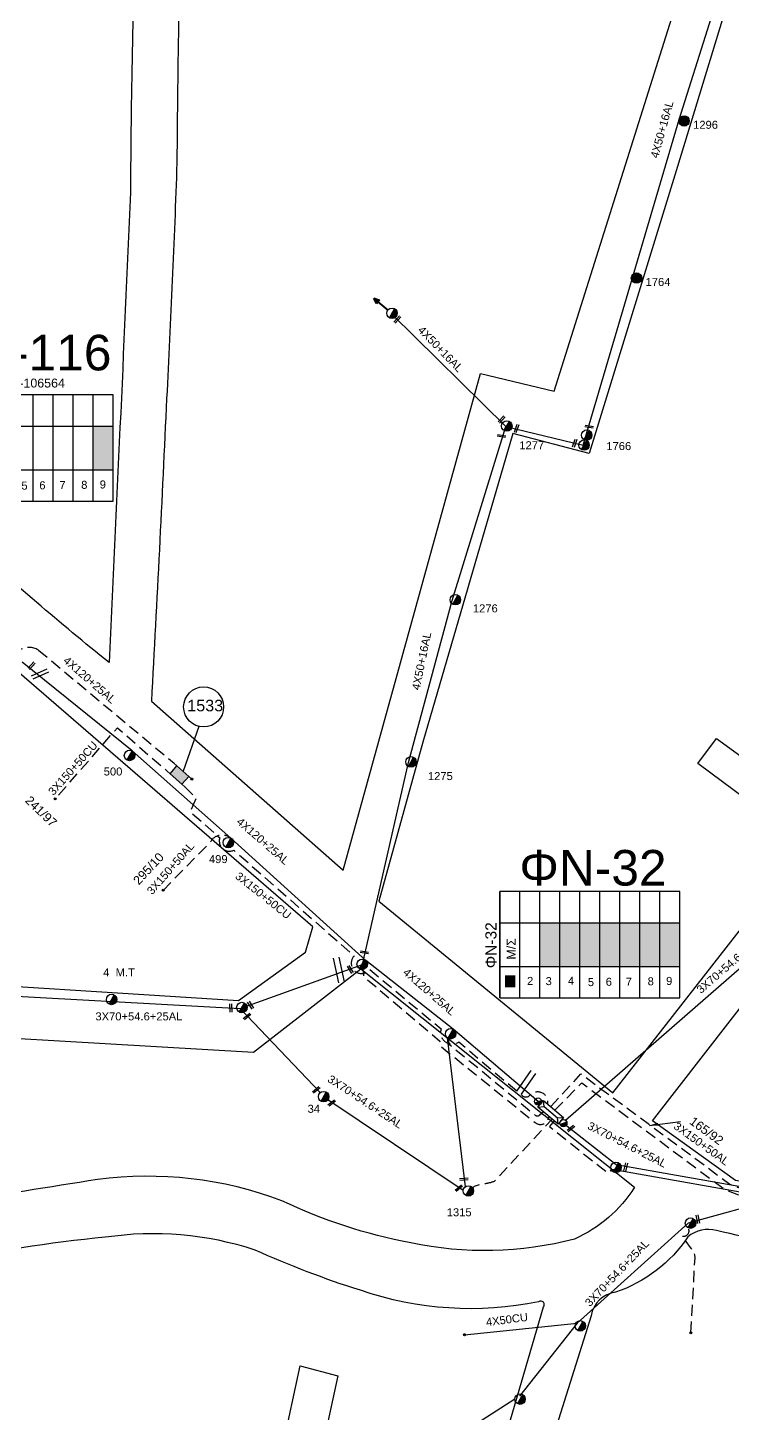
# Model space of a CAD drawing. Header units: millimetres. Extents: x 5010 to 7184, y -101 to 935.
# Drawn here: x 5682.6 to 5841.1, y 270.3 to 581.9 of the extents above; entities that cross this region are included whole.
import ezdxf
from ezdxf.enums import TextEntityAlignment as Align

# ---------------------------------------------------------------- set-up
doc = ezdxf.new("R2010")
doc.units = ezdxf.units.MM
doc.linetypes.add('DASHED', pattern=[19.05, 12.7, -6.35])
for name, color, linetype in [('Link Box 4 Διευθύνσεων', 7, 'Continuous'), ('Ασφαλειοκιβώτια Χ.Τ 9 αναχωρήσεων', 7, 'Continuous'), ('Γέφυρες Εναερίου Δικτύου', 7, 'Continuous'), ('Γυμνά εναέρια ΧΤ (3Φ)   4x50CU', 7, 'Continuous'), ('Γυμνά εναέρια ΧΤ και ΦΟΠ (3Φ)   4x50+16AL', 7, 'Continuous'), ('Επίτονοι', 7, 'Continuous'), ('Επιγραφές - Σχήματα', 7, 'Continuous'), ('Καλώδια ΧΤ   3x150+50AL', 7, 'DASHED'), ('Καλώδια ΧΤ   3x150+50ALXLPE', 7, 'DASHED'), ('Καλώδια ΧΤ   3x150+50CU', 7, 'DASHED'), ('Καλώδια ΧΤ   3x150AL+50XLPE', 7, 'DASHED'), ('Καλώδια ΧΤ   3x48+38+16.5', 7, 'DASHED'), ('Μηχανική τομή', 7, 'Continuous'), ('Στύλος Ξύλινος', 7, 'Continuous'), ('Στύλος Ξύλινος @ 1', 7, 'Continuous'), ('Στύλος ΦΜ', 7, 'Continuous'), ('Στύλος ΦΜ @ 1', 7, 'Continuous'), ('Συνδέσεις', 7, 'Continuous'), ('Συνεστραμμένα ΧΤ   3x70+54.6+25AL', 7, 'SYN_LINE'), ('Συνεστραμμένα ΧΤ   4x120+25AL', 7, 'SYN_LINE'), ('Τομή', 7, 'Continuous'), ('Υποσταθμός εναέριος 2 στύλων', 7, 'Continuous'), ('Υποσταθμός πόλεως', 7, 'Continuous'), ('Υπόβαθρο ΔΕΗ', 7, 'Continuous')]:
    doc.layers.add(name, color=color, linetype=linetype)
doc.styles.get("Standard").update_dxf_attribs({"font": 'arial.ttf'})
doc.linetypes.add('SYN_LINE', pattern='A,0.5,-0.0001,["/\\/\\/\\/",Standard,S=0.1,R=0,X=0,Y=-0.05],-0.25', length=0.7501)
doc.dimstyles.new('ISO-25', dxfattribs={"dimtxt": 2.5, "dimasz": 2.5, "dimexe": 1.25, "dimexo": 0.625, "dimtad": 1, "dimtxsty": 'Standard', "dimcen": 2.5, "dimaunit": 2, "dimazin": 0, "dimtfac": 1, "dimtmove": 0, "dimatfit": 3, "dimfxl": 1, "dimarcsym": 0})

# ---------------------------------------------------------------- blocks, each defined once
blk = doc.blocks.new('ΑΣΦΑΛΕΙΟΚΙΒΩΤΙΟ ΥΠΟΣΤΑΘΜΟΥ 9 ΑΝΑΧΩΡΗΣΕΩΝ')
at = {"layer": 'Ασφαλειοκιβώτια Χ.Τ 9 αναχωρήσεων', "ltscale": 40}
for p, q in [((-23.8, 40.36), (24.02, 40.36)), ((-9.72, 40.36), (-9.72, -40.64)), ((9.94, 40.36), (9.94, -40.64)), ((-23.8, 31.36), (24.02, 31.36)), ((-23.8, 22.36), (24.02, 22.36)), ((-23.8, 13.36), (24.02, 13.36)), ((-23.8, 4.36), (24.02, 4.36)), ((-23.8, -4.64), (24.02, -4.64)), ((-23.8, -13.64), (24.02, -13.64)), ((-23.8, -22.64), (24.02, -22.64)), ((-23.8, -31.64), (24.02, -31.64))]:
    blk.add_line(p, q, dxfattribs=at)
at = {"layer": 'Ασφαλειοκιβώτια Χ.Τ 9 αναχωρήσεων'}
blk.add_lwpolyline([(-23.8, -40.64), (24.02, -40.64), (24.02, 40.36), (-23.8, 40.36)], close=True, dxfattribs=at)
for s, p in [('1', (-18.22, 37.06)), ('2', (-18.02, 28.07)), ('3', (-18.09, 19.73)), ('4', (-17.94, 9.66)), ('5', (-18.55, 0.71)), ('6', (-18.4, -7.35)), ('7', (-18.34, -16.37)), ('8', (-18.19, -26.2)), ('9', (-18.02, -34.53))]:
    blk.add_text(s, height=3.6, rotation=270, dxfattribs=at).set_placement(p)
at = {"layer": 'Ασφαλειοκιβώτια Χ.Τ 9 αναχωρήσεων', "ltscale": 40}
for tag, height, p in [('ΟΝΟΜΑ', 5, (-0.16, 44.31)), ('ΚΕΙΜΕΝΟ 1', 2, (17.06, 35.59)), ('ΚΕΙΜΕΝΟ 2', 2, (17.06, 26.88)), ('ΚΕΙΜΕΝΟ 3', 2, (17.06, 17.69)), ('ΚΕΙΜΕΝΟ 4', 2, (17.06, 8.71)), ('ΚΕΙΜΕΝΟ 5', 2, (17.06, -0.13)), ('ΚΕΙΜΕΝΟ 6', 2, (17.06, -9.05)), ('ΚΕΙΜΕΝΟ 7', 2, (17.06, -18.13)), ('ΚΕΙΜΕΝΟ 8', 2, (17.06, -26.85)), ('ΚΕΙΜΕΝΟ 9', 2, (17.06, -35.99)), ('ΣΧ', 2, (-0.1, -42.64))]:
    blk.add_attdef(tag, text='', height=height, dxfattribs=at).set_placement(p, align=Align.MIDDLE_CENTER)
blk = doc.blocks.new('ΥΠΟΣΤΑΘΜΟΣ ΕΝΑΕΡΙΟΣ ΕΠΙ 2 ΣΤΥΛΩΝ')
at = {"layer": 'Υποσταθμός εναέριος 2 στύλων', "linetype": 'Continuous'}
for points in [[(-11.97, -2.11, 0.574793), (-8.45, -0.07, 0.268822), (-9.64, 1.98)], [(9.68, -2.15, 0.574793), (13.19, -0.1, 0.268822), (12.01, 1.95)]]:
    blk.add_hatch(color=256, dxfattribs=at).paths.add_polyline_path(points)
for p, q in [((-11.97, -2.11), (-9.64, 1.98)), ((9.68, -2.15), (12.01, 1.95))]:
    blk.add_line(p, q, dxfattribs=at)
for centre in [(-10.81, -0.07), (10.84, -0.1)]:
    blk.add_circle(centre, 2.36, dxfattribs=at)
at = {"layer": 'Υποσταθμός πόλεως', "linetype": 'Continuous', "ltscale": 40}
blk.add_lwpolyline([(-8.57, 2.82), (8.57, 2.82), (8.57, -2.82), (-8.57, -2.82)], close=True, dxfattribs=at)
for points in [[(-5.75, 0), (-8.57, 2.82)], [(-8.57, -2.82), (-5.75, 0)], [(-5.75, 0), (5.75, 0)], [(5.75, 0), (8.57, 2.82)], [(8.57, -2.82), (5.75, 0)]]:
    blk.add_lwpolyline(points, dxfattribs=at)
at = {"layer": 'Υποσταθμός εναέριος 2 στύλων', "ltscale": 40, "flags": 1}
for tag, p in [('ΜΕΤΑΣΧΗΜΑΤΙΣΜΟΣ', (14.09, 2.51)), ('ΙΣΧΥΣ', (14.07, -0.28)), ('ΑΡΙΘΜΟΣ', (14.19, -3))]:
    blk.add_attdef(tag, p, '', height=1.8, dxfattribs=at)
blk = doc.blocks.new('ΥΠΑΡΧΩΝ ΤΣΙΜΕΝΤΕΝΙΟΣ ΣΤΥΛΟΣ')
at = {"layer": 'Στύλος ΦΜ'}
blk.add_hatch(color=256, dxfattribs=at).paths.add_polyline_path([(-1.29, -2.28, 0.574793), (2.62, 0, 0.268822), (1.3, 2.27)])
blk.add_line((-1.29, -2.28), (1.3, 2.27), dxfattribs=at)
blk.add_circle((0, 0), 2.62, dxfattribs=at)
at = {"layer": 'Στύλος ΦΜ', "flags": 4}
for tag, p in [('ΤΥΠΟΣ', (-4.91, 3.03)), ('ΑΡΙΘΜΟΣ', (-4.68, 8.05))]:
    blk.add_attdef(tag, p, '', height=4, dxfattribs=at)
blk = doc.blocks.new('ΤΟΜΗ')
at = {"layer": 'Τομή', "ltscale": 40}
for p, q in [((-5.68, 0), (5.68, 0)), ((5.68, -2.33), (-5.68, -2.33))]:
    blk.add_line(p, q, dxfattribs=at)
blk = doc.blocks.new('ΕΠΙΤΟΝΟΣ')
at = {"layer": 'Επίτονοι', "lineweight": 40, "ltscale": 40}
blk.add_hatch(color=256, dxfattribs=at).paths.add_polyline_path([(-1.13, 6.47), (0, 9.1), (1.13, 6.47)])
for p, q in [((-1.13, 6.47), (0, 9.1)), ((0, 9.1), (1.13, 6.47)), ((1.13, 6.47), (-1.13, 6.47)), ((-1.13, 6.47), (0, 6.47)), ((0, 6.47), (0, 0))]:
    blk.add_line(p, q, dxfattribs=at)
blk = doc.blocks.new('ΥΠΑΡΧΩΝ ΞΥΛΙΝΟΣ ΣΤΥΛΟΣ')
at = {"layer": 'Στύλος Ξύλινος'}
h = blk.add_hatch(color=7, dxfattribs=at)
h.paths.add_polyline_path([(-2.62, 0, 0.270008), (-1.29, -2.28), (1.3, 2.27, 0.576266)])
h.paths.add_polyline_path([(-1.29, -2.28, 0.574793), (2.62, 0, 0.268822), (1.3, 2.27)])
at = {"layer": 'Στύλος Ξύλινος', "color": 7}
blk.add_line((-1.29, -2.28), (1.3, 2.27), dxfattribs=at)
blk.add_circle((0, 0), 2.62, dxfattribs=at)
at = {"layer": 'Στύλος Ξύλινος', "flags": 4}
for tag, p in [('ΑΡΙΘΜΟΣ', (-4.91, 8.6)), ('ΤΥΠΟΣ', (-4.85, 3.39))]:
    blk.add_attdef(tag, p, '', height=4, dxfattribs=at)
blk = doc.blocks.new('ΜΗΧΑΝΙΚΗ ΤΟΜΗ')
at = {"layer": 'Μηχανική τομή', "ltscale": 40}
for p, q in [((-1.89, 0.78), (1.89, 0.78)), ((1.89, 0), (-1.89, 0))]:
    blk.add_line(p, q, dxfattribs=at)
blk = doc.blocks.new('_ΣΥΝΔΕΣΗ')
at = {"layer": 'Συνδέσεις', "linetype": 'SYN_LINE', "ltscale": 40}
blk.add_hatch(color=256, dxfattribs=at).paths.add_polyline_path([(0.5, -0.01, 1), (-0.5, -0.01, 1)])
at = {"layer": 'Συνδέσεις'}
blk.add_circle((0, -0.01), 0.5, dxfattribs=at)
blk = doc.blocks.new('LINK BOX 4 ΑΝΑΧΩΡΗΣΕΩΝ')
at = {"layer": 'Link Box 4 Διευθύνσεων', "ltscale": 40}
blk.add_hatch(color=256, dxfattribs=at).paths.add_polyline_path([(-3.54, 0), (-3.54, -4.67), (3.54, -4.67), (3.54, 0)])
for p, q in [((-3.54, 0), (-5.33, 0)), ((5.33, 0), (3.54, 0)), ((-3.54, -4.67), (-5.33, -4.67)), ((5.33, -4.67), (3.54, -4.67))]:
    blk.add_line(p, q, dxfattribs=at)
blk.add_lwpolyline([(-3.54, -4.67), (-3.54, 0), (3.54, 0), (3.54, -4.67)], close=True, dxfattribs=at)

msp = doc.modelspace()

# ---------------------------------------------------------------- hatches: boundary and pattern name
at = {"layer": 'Ασφαλειοκιβώτια Χ.Τ 9 αναχωρήσεων'}
for color, points in [(2, [(5797.79, 380.6), (5797.79, 370.77), (5802.29, 370.77), (5802.29, 380.6)]), (151, [(5802.29, 380.6), (5802.29, 370.77), (5806.79, 370.77), (5806.79, 380.6)]), (85, [(5806.79, 380.6), (5806.79, 370.77), (5811.29, 370.77), (5811.29, 380.6)]), (27, [(5811.29, 380.6), (5811.29, 370.77), (5815.79, 370.77), (5815.79, 380.6)]), (6, [(5815.79, 380.6), (5815.79, 370.77), (5820.29, 370.77), (5820.29, 380.6)]), (173, [(5820.29, 380.6), (5820.29, 370.77), (5824.79, 370.77), (5824.79, 380.6)]), (133, [(5824.79, 380.6), (5824.79, 370.77), (5829.29, 370.77), (5829.29, 380.6)]), (1, [(5789.99, 366.07), (5792.3, 366.07), (5792.3, 368.78), (5789.99, 368.78)])]:
    msp.add_hatch(color=color, dxfattribs=at).paths.add_polyline_path(points)
at = {"layer": 'Καλώδια ΧΤ   3x150+50ALXLPE', "linetype": 'DASHED', "ltscale": 0.2}
h = msp.add_hatch(color=62, dxfattribs=at)
h.dxf.hatch_style = 1
h.paths.add_polyline_path([(5697.34, 482.43), (5701.84, 482.43), (5701.84, 492.25), (5697.34, 492.25)])
h = msp.add_hatch(color=4, dxfattribs=at)
h.dxf.hatch_style = 1
h.paths.add_polyline_path([(5697.34, 482.43), (5701.84, 482.43), (5701.84, 492.25), (5697.34, 492.25)])
h = msp.add_hatch(color=202, dxfattribs=at)
h.dxf.hatch_style = 1
h.paths.add_polyline_path([(5697.34, 482.43), (5701.84, 482.43), (5701.84, 492.25), (5697.34, 492.25)])
h = msp.add_hatch(color=1, dxfattribs=at)
h.dxf.hatch_style = 1
h.paths.add_polyline_path([(5697.34, 482.43), (5701.84, 482.43), (5701.84, 492.25), (5697.34, 492.25)])

# ---------------------------------------------------------------- linework, layer by layer
at = {"layer": 'Γέφυρες Εναερίου Δικτύου', "color": 2, "linetype": 'DASHED', "ltscale": 0.2}
msp.add_line((5777.54, 353.12), (5777.16, 354.61), dxfattribs=at)
at = {"layer": 'Γέφυρες Εναερίου Δικτύου', "color": 85, "linetype": 'DASHED', "ltscale": 0.2, "flags": 128}
msp.add_lwpolyline([(5757.92, 371.22), (5758.2, 368.5), (5775.36, 353.98), (5775.7, 352.68)], dxfattribs=at)
msp.add_lwpolyline([(5775.7, 352.68), (5796.75, 335.67, 0.608724), (5799.89, 337.05, 1.918835)], format="xyb", dxfattribs=at)
at = {"layer": 'Γέφυρες Εναερίου Δικτύου', "color": 2, "linetype": 'DASHED', "ltscale": 0.2, "flags": 128}
msp.add_lwpolyline([(5798.64, 338.12), (5797.77, 337.3, -0.307279), (5796.94, 337.17), (5776.99, 353.57)], format="xyb", dxfattribs=at)
at = {"layer": 'Γέφυρες Εναερίου Δικτύου', "color": 151, "linetype": 'DASHED', "ltscale": 0.2, "flags": 128}
msp.add_lwpolyline([(5781.95, 320.65, -0.121998), (5785.38, 321.95, 0.057614), (5787.61, 322.49), (5800.61, 336.45)], format="xyb", dxfattribs=at)
at = {"layer": 'Γέφυρες Εναερίου Δικτύου', "color": 1, "linetype": 'DASHED', "ltscale": 0.2, "flags": 128}
msp.add_lwpolyline([(5801.03, 336.08), (5800.03, 334.75), (5813.08, 324.37), (5814.09, 325.16)], dxfattribs=at)
at = {"layer": 'Γέφυρες Εναερίου Δικτύου', "color": 1, "flags": 128}
msp.add_lwpolyline([(5851.39, 318.62), (5831.24, 313.06)], dxfattribs=at)
at = {"layer": 'Γέφυρες Εναερίου Δικτύου', "color": 1, "linetype": 'DASHED', "ltscale": 0.2, "flags": 128}
msp.add_lwpolyline([(5831.79, 288.38), (5832.75, 305.23, 0.214208), (5831.97, 307.26), (5829.82, 310.15, 0.764282), (5831.09, 312.12, 1.236684)], format="xyb", dxfattribs=at)
at = {"layer": 'Γυμνά εναέρια ΧΤ (3Φ)   4x50CU', "color": 1, "linetype": 'SYN_LINE', "ltscale": 20, "flags": 128}
msp.add_lwpolyline([(5780.88, 287.97), (5806.21, 290.53)], dxfattribs=at)
at = {"layer": 'Γυμνά εναέρια ΧΤ και ΦΟΠ (3Φ)   4x50+16AL', "color": 85, "flags": 128}
for points in [[(5757.92, 371.22), (5768.24, 416.65), (5778.12, 453.1), (5790.19, 492.22), (5807.55, 487.99), (5829.2, 561.24), (5842.84, 604.5), (5861.56, 667.24), (5890.42, 752.97), (5909.25, 740.91), (5931.04, 728.89)], [(5790.19, 492.22), (5764.57, 517.4)]]:
    msp.add_lwpolyline(points, dxfattribs=at)
at = {"layer": 'Επιγραφές - Σχήματα', "color": 0, "ltscale": 0.2}
msp.add_line((5721.1, 424.77), (5717.55, 414.66), dxfattribs=at)
msp.add_circle((5722.17, 429.14), 4.5, dxfattribs=at)
at = {"layer": 'Καλώδια ΧΤ   3x150+50AL', "color": 2, "linetype": 'DASHED', "ltscale": 0.2, "flags": 128}
msp.add_lwpolyline([(5713.04, 387.87), (5723.76, 398.84, -0.46725), (5728.13, 399.73, 51.131952)], format="xyb", dxfattribs=at)
at = {"layer": 'Καλώδια ΧΤ   3x150+50AL', "color": 27, "linetype": 'DASHED', "ltscale": 0.2, "flags": 128}
msp.add_lwpolyline([(5800.29, 339.27), (5807.08, 346.62), (5840.61, 321.82), (5851.44, 317.51), (5896.28, 309.76), (5892.9, 295.89, -0.43993), (5896.07, 277.01)], format="xyb", dxfattribs=at)
at = {"layer": 'Καλώδια ΧΤ   3x150+50AL', "color": 173, "linetype": 'DASHED', "ltscale": 0.2, "flags": 128}
msp.add_lwpolyline([(5801.2, 338.49), (5807.26, 344.6), (5839.46, 320.61), (5850.19, 316.42), (5895.94, 308.38)], dxfattribs=at)
at = {"layer": 'Καλώδια ΧΤ   3x150+50CU', "color": 6, "linetype": 'DASHED', "ltscale": 0.2, "flags": 128}
msp.add_lwpolyline([(5689.54, 409.32), (5702.77, 424.44), (5713.96, 414.71)], dxfattribs=at)
at = {"layer": 'Καλώδια ΧΤ   3x150+50CU', "color": 133, "linetype": 'DASHED', "ltscale": 0.2, "flags": 128}
msp.add_lwpolyline([(5717.95, 411.18), (5720.49, 408.65), (5719.17, 405.57), (5725.81, 399.7, 0.665534), (5728.97, 396.92), (5756.05, 373.15, 1.053603), (5759.55, 370.07), (5775.62, 356.76, 0.718701), (5779.63, 353.79), (5793.84, 341.74, 0.335197), (5795.46, 341.65, -0.818003), (5799.52, 339.93)], format="xyb", dxfattribs=at)
at = {"layer": 'Καλώδια ΧΤ   3x150AL+50XLPE', "color": 6, "linetype": 'DASHED', "ltscale": 0.2}
msp.add_lwpolyline([(5640.35, 451.89), (5640.17, 450.71), (5639.9, 447.76), (5655.52, 446.3), (5655.14, 440.49), (5679.11, 438.28, -0.633136), (5684.98, 441.92), (5715.51, 416.46)], format="xyb", dxfattribs=at)
at = {"layer": 'Συνεστραμμένα ΧΤ   3x70+54.6+25AL', "color": 6, "linetype": 'SYN_LINE', "ltscale": 20, "flags": 128}
for points in [[(5803.57, 336.22), (5853.76, 379.93), (5929.58, 477.87)], [(5851.09, 319.76), (5815.03, 326.17), (5803.5, 335.17)]]:
    msp.add_lwpolyline(points, dxfattribs=at)
at = {"layer": 'Συνεστραμμένα ΧΤ   3x70+54.6+25AL', "color": 151, "linetype": 'SYN_LINE', "ltscale": 20, "flags": 128}
for points in [[(5730.36, 361.31), (5757.92, 371.22)], [(5667.7, 364.74), (5730.36, 361.31), (5748.43, 342.4)], [(5777.01, 354.74), (5781.04, 321.24)], [(5749.23, 341.57), (5749.45, 341.34), (5780.58, 320.46)]]:
    msp.add_lwpolyline(points, dxfattribs=at)
at = {"layer": 'Συνεστραμμένα ΧΤ   3x70+54.6+25AL', "color": 1, "linetype": 'SYN_LINE', "ltscale": 20, "flags": 128}
for points in [[(5814.09, 325.16), (5851.39, 318.62)], [(5831.24, 313.06), (5806.21, 290.53), (5793.26, 274.17)], [(5792.2, 273.49), (5770.39, 259.47)]]:
    msp.add_lwpolyline(points, dxfattribs=at)
at = {"layer": 'Συνεστραμμένα ΧΤ   4x120+25AL', "color": 2, "linetype": 'SYN_LINE', "ltscale": 20}
msp.add_lwpolyline([(5797.44, 340.39), (5778.33, 356.65), (5758.69, 372.11), (5728.31, 399.65), (5706.09, 419.24), (5681.32, 439.21)], dxfattribs=at)
at = {"layer": 'Υπόβαθρο ΔΕΗ', "flags": 128}
for points in [[(5737.21, 796.03), (5727.29, 720.9), (5721.45, 664.58, 0.03013), (5717.47, 618.06, 0.007223), (5716.16, 551.49, -0.004349), (5713.85, 498.53, -0.002152), (5710.42, 430.44), (5753.57, 392.45), (5784.48, 504.12), (5801.03, 500.15), (5832.71, 600.57), (5863.5, 697.91), (5879.41, 748.28), (5821.57, 783.72), (5802.8, 686.29), (5798.16, 660.83), (5789.78, 661.6), (5805.45, 750.78), (5812.3, 789.91), (5720.14, 857.34), (5724.78, 882.58), (5633.98, 908.45)], [(5974.53, 651.11), (6024.03, 618.55), (6046.83, 647.79), (6053.92, 660.57), (6055.01, 666.26), (6037.24, 676.46, -0.071197), (5970.8, 696.19, -0.025167), (5949.19, 707.84), (5888.53, 742.68), (5868.48, 677.97), (5848.91, 616.59), (5828.78, 550.7), (5808.89, 486.12), (5791.75, 490.64), (5771.53, 421.23), (5761.62, 385.47), (5814.23, 342.39)], [(5974.53, 651.11), (6024.03, 618.55), (6046.83, 647.79), (6053.92, 660.57), (6055.01, 666.26), (6037.24, 676.46, -0.071197), (5970.8, 696.19, -0.025167), (5949.19, 707.84), (5888.53, 742.68), (5868.48, 677.97), (5848.91, 616.59), (5828.78, 550.7), (5808.89, 486.12), (5791.75, 490.64), (5771.53, 421.23), (5761.62, 385.47), (5814.23, 342.39)], [(5887.3, 354.52), (5877.54, 316.47), (5841.88, 322.66), (5823.18, 336.07), (5874.54, 402.17), (5926.57, 470.83), (5984.65, 548.81), (6040.34, 622.92), (6052.73, 640.51), (6098.57, 605.41), (6114.79, 594.13, 0.093735), (6149.41, 578.34), (6113.2, 519.72), (6090.45, 493.31), (6040.8, 435.01), (5987.65, 373.97), (5934.94, 314.04), (5915.69, 309.37), (5885.29, 315.03), (5894.61, 354.45)], [(5635.75, 357.18), (5733.37, 351.51), (5757.56, 370.26), (5819.12, 321.15, -0.149673), (5805.64, 309.47, -0.116211), (5768.76, 308.61, -0.064883), (5739.78, 318.1, 0.123745), (5698.32, 322.85, 0.002186), (5632.78, 312.34), (5635.75, 357.18)], [(5635.75, 357.18), (5733.37, 351.51), (5757.56, 370.26), (5819.12, 321.15, -0.149673), (5805.64, 309.47, -0.116211), (5768.76, 308.61, -0.064883), (5739.78, 318.1, 0.123745), (5698.32, 322.85, 0.002186), (5632.78, 312.34), (5635.75, 357.18)], [(5842.8, 246.67), (5821.84, 177.32, 0.884348), (5822.87, 175.46), (5849.55, 183.14), (5868.22, 239.02), (5874.85, 258.42), (5892.75, 275.68, 0.397609), (5893.51, 293.38, 0.059226), (5885, 299.98, 0.005218), (5837.57, 311.39, 0.255722), (5831.14, 309.94, -0.162778), (5814.87, 297.51, 0.335501), (5809.39, 292.22), (5797.28, 253.88), (5785.41, 213.77)], [(5842.8, 246.67), (5821.84, 177.32, 0.884348), (5822.87, 175.46), (5849.55, 183.14), (5868.22, 239.02), (5874.85, 258.42), (5892.75, 275.68, 0.397609), (5893.51, 293.38, 0.059226), (5885, 299.98, 0.005218), (5837.57, 311.39, 0.255722), (5831.14, 309.94, -0.162778), (5814.87, 297.51, 0.335501), (5809.39, 292.22), (5797.28, 253.88), (5785.41, 213.77)], [(5608.4, 87.28), (5647.79, 109.71), (5713.6, 136.37), (5723.98, 186.32), (5731.94, 225.61), (5743.91, 280.99), (5752.39, 278.73), (5742.75, 234.6), (5778.84, 226.46), (5798.65, 294.2, 0.880566), (5797.56, 295.36, -0.134), (5757.45, 297.96, -0.029418), (5733.75, 306.99, 0.117626), (5700.05, 309.87, 0.039457), (5662.7, 303.6), (5601.62, 291.91), (5598.86, 275.94), (5645.41, 266.72), (5632.06, 206.13), (5618.33, 143.47), (5606.99, 88.25, 1.083374), (5608.4, 87.28, -0.030078)], [(5608.4, 87.28), (5647.79, 109.71), (5713.6, 136.37), (5723.98, 186.32), (5731.94, 225.61), (5743.91, 280.99), (5752.39, 278.73), (5742.75, 234.6), (5778.84, 226.46), (5798.65, 294.2, 0.880566), (5797.56, 295.36, -0.134), (5757.45, 297.96, -0.029418), (5733.75, 306.99, 0.117626), (5700.05, 309.87, 0.039457), (5662.7, 303.6), (5601.62, 291.91), (5598.86, 275.94), (5645.41, 266.72), (5632.06, 206.13), (5618.33, 143.47), (5606.99, 88.25, 1.083374), (5608.4, 87.28, -0.030078)]]:
    msp.add_lwpolyline(points, format="xyb", dxfattribs=at)
msp.add_lwpolyline([(5713.25, 688.76, 0.013123), (5709.06, 649.44, 0.032421), (5707.08, 608.27, 0.009172), (5705.72, 544.83, -0.000909), (5700.89, 439.11, -0.013266), (5668.68, 466.59), (5621.72, 518.75), (5588.75, 554.46), (5547.96, 603.32), (5566.18, 719.15), (5571.14, 722)], format="xyb", close=True, dxfattribs=at)
msp.add_lwpolyline([(5713.25, 688.76, 0.013123), (5709.06, 649.44, 0.032421), (5707.08, 608.27, 0.009172), (5705.72, 544.83, -0.000909), (5700.89, 439.11, -0.013266), (5668.68, 466.59), (5621.72, 518.75), (5588.75, 554.46), (5547.96, 603.32), (5566.18, 719.15), (5571.14, 722)], format="xyb", close=True, dxfattribs=at)
for points in [[(5814.23, 342.39), (5843.48, 379.73), (5857.87, 398.18), (5833.4, 416.39), (5837.59, 422.04), (5862.55, 403.92), (5909.8, 465.33), (5874.23, 483.16), (5878.29, 491.18), (5914.79, 472.3), (5933.11, 496.92), (5894.26, 515.27), (5897.93, 523.45), (5938.65, 504.5), (5977.57, 556.82), (6015.95, 607.99), (5967.44, 642.39)], [(5814.23, 342.39), (5843.48, 379.73), (5857.87, 398.18), (5833.4, 416.39), (5837.59, 422.04), (5862.55, 403.92), (5909.8, 465.33), (5874.23, 483.16), (5878.29, 491.18), (5914.79, 472.3), (5933.11, 496.92), (5894.26, 515.27), (5897.93, 523.45), (5938.65, 504.5), (5977.57, 556.82), (6015.95, 607.99), (5967.44, 642.39)], [(5887.3, 354.52), (5877.54, 316.47), (5841.88, 322.66), (5823.18, 336.07), (5874.54, 402.17), (5926.57, 470.83), (5984.65, 548.81), (6040.34, 622.92), (6052.73, 640.51)]]:
    msp.add_lwpolyline(points, dxfattribs=at)
msp.add_lwpolyline([(5587.3, 443.03), (5585.69, 393.91), (5585.03, 372.44), (5649.44, 368.2), (5729.99, 363.12), (5745.08, 373.96), (5746.77, 379.72), (5680.66, 436.79)], close=True, dxfattribs=at)
msp.add_lwpolyline([(5587.3, 443.03), (5585.69, 393.91), (5585.03, 372.44), (5649.44, 368.2), (5729.99, 363.12), (5745.08, 373.96), (5746.77, 379.72), (5680.66, 436.79)], close=True, dxfattribs=at)

# ---------------------------------------------------------------- block references
at = {"layer": 'Link Box 4 Διευθύνσεων', "xscale": 0.5, "yscale": 0.5, "zscale": 0.5, "rotation": 318.4923887627933}
msp.add_blockref('LINK BOX 4 ΑΝΑΧΩΡΗΣΕΩΝ', (5717.5, 414.69), dxfattribs=at)
at = {"layer": 'Ασφαλειοκιβώτια Χ.Τ 9 αναχωρήσεων', "xscale": 0.5, "yscale": 0.5, "zscale": 0.5, "rotation": 90}
for p, values in [((5681.52, 487.28), {'ΟΝΟΜΑ': 'ΦΝ-116'}), ((5808.98, 375.63), {'ΟΝΟΜΑ': 'ΦΝ-32'})]:
    msp.add_blockref('ΑΣΦΑΛΕΙΟΚΙΒΩΤΙΟ ΥΠΟΣΤΑΘΜΟΥ 9 ΑΝΑΧΩΡΗΣΕΩΝ', p, dxfattribs=at).add_auto_attribs(values)
at = {"layer": 'Επίτονοι', "xscale": 0.449999999999826, "yscale": 0.449999999999826, "zscale": 0.449999999999826, "rotation": 49.50221222649935}
msp.add_blockref('ΕΠΙΤΟΝΟΣ', (5763.61, 518.37), dxfattribs=at)
msp.add_blockref('ΕΠΙΤΟΝΟΣ', (5763.61, 518.37), dxfattribs=at)
at = {"layer": 'Μηχανική τομή'}
for p, xscale, yscale, zscale, rotation in [((5765.9, 516.13), 0.5000000000000654, 0.5000000000000654, 0.5000000000000654, 47.60670014310698), ((5789.4, 493.67), 0.5000000000000654, 0.5000000000000654, 0.5000000000000654, 47.60670014310698), ((5792.77, 491.7), 0.5000000000001146, 0.5000000000001146, 0.5000000000001146, 70.79503633498517), ((5808.87, 491.97), 0.5000000000000157, 0.5000000000000157, 0.5000000000000157, 350.4878858932801), ((5789.17, 489.86), 0.5000000000000157, 0.5000000000000157, 0.5000000000000157, 350.4878858932801), ((5805.87, 488.36), 0.5000000000001146, 0.5000000000001146, 0.5000000000001146, 70.79503633498517), ((5683.59, 438.29), 0.5000000000000654, 0.5000000000000654, 0.5000000000000654, 47.60670014310698), ((5758.31, 373.76), 0.5000000000000157, 0.5000000000000157, 0.5000000000000157, 350.4878858932801), ((5755.01, 370), 0.4999999999999297, 0.4999999999999297, 0.4999999999999297, 301.5105204472641), ((5728.11, 361.41), 0.4999999999999448, 0.4999999999999448, 0.4999999999999448, 273.3435216928432), ((5732.57, 361.97), 0.4999999999999297, 0.4999999999999297, 0.4999999999999297, 301.5105204472641), ((5731.82, 359.66), 0.4999999999999636, 0.4999999999999636, 0.4999999999999636, 219.0702837215301), ((5747.39, 343.21), 0.4999999999999636, 0.4999999999999636, 0.4999999999999636, 219.0702837215301), ((5750.89, 340.22), 0.4999999999999636, 0.4999999999999636, 0.4999999999999636, 219.0702837215301), ((5804.7, 334.52), 0.4999999999999636, 0.4999999999999636, 0.4999999999999636, 219.0702837215301), ((5816.96, 325.7), 0.5000000000000043, 0.5000000000000043, 0.5000000000000043, 255.9274376139536), ((5779.47, 321.05), 0.4999999999999636, 0.4999999999999636, 0.4999999999999636, 219.0702837215301), ((5780.72, 323.14), 0.4999999999999479, 0.4999999999999479, 0.4999999999999479, 184.5485843609099), ((5833.21, 313.93), 0.5000000000000236, 0.5000000000000236, 0.5000000000000236, 281.7373482233032)]:
    msp.add_blockref('ΜΗΧΑΝΙΚΗ ΤΟΜΗ', p, dxfattribs=dict(at, xscale=xscale, yscale=yscale, zscale=zscale, rotation=rotation))
at = {"layer": 'Στύλος Ξύλινος @ 1', "ltscale": 40}
ref = msp.add_blockref('ΥΠΑΡΧΩΝ ΞΥΛΙΝΟΣ ΣΤΥΛΟΣ', (5830.28, 560.92), dxfattribs=dict(at, xscale=0.4499999999998181, yscale=0.4499999999998181, zscale=0.4499999999998181))
ref.add_attrib('ΑΡΙΘΜΟΣ', '1296', (5832.32, 559.15), dxfattribs={"layer": 'Στύλος Ξύλινος', "height": 1.8, "flags": 4})
ref = msp.add_blockref('ΥΠΑΡΧΩΝ ΞΥΛΙΝΟΣ ΣΤΥΛΟΣ', (5819.58, 525.58), dxfattribs=dict(at, xscale=0.4499999999998181, yscale=0.4499999999998181, zscale=0.4499999999998181))
ref.add_attrib('ΑΡΙΘΜΟΣ', '1764', (5821.63, 523.81), dxfattribs={"layer": 'Στύλος Ξύλινος', "height": 1.8, "flags": 4})
at = {"layer": 'Στύλος ΦΜ @ 1', "ltscale": 40, "xscale": 0.4499999999998181, "yscale": 0.4499999999998181, "zscale": 0.4499999999998181}
for p in [(5764.56, 517.67), (5764.56, 517.67), (5807.78, 488.03), (5807.78, 488.03), (5757.86, 371.27), (5757.86, 371.27), (5730.77, 361.53), (5730.77, 361.53), (5777.74, 355.63), (5777.74, 355.63), (5814.96, 325.57), (5814.96, 325.57), (5831.73, 313.05), (5806.92, 289.95), (5793.38, 273.47), (5793.38, 273.47)]:
    msp.add_blockref('ΥΠΑΡΧΩΝ ΤΣΙΜΕΝΤΕΝΙΟΣ ΣΤΥΛΟΣ', p, dxfattribs=at)
at = {"layer": 'Στύλος ΦΜ @ 1', "ltscale": 40}
ref = msp.add_blockref('ΥΠΑΡΧΩΝ ΤΣΙΜΕΝΤΕΝΙΟΣ ΣΤΥΛΟΣ', (5790.39, 492.31), dxfattribs=dict(at, xscale=0.4499999999998181, yscale=0.4499999999998181, zscale=0.4499999999998181))
ref.add_attrib('ΤΥΠΟΣ', '1277', (5793.21, 487.09), dxfattribs={"layer": 'Στύλος ΦΜ', "height": 1.8, "flags": 4})
ref = msp.add_blockref('ΥΠΑΡΧΩΝ ΤΣΙΜΕΝΤΕΝΙΟΣ ΣΤΥΛΟΣ', (5790.39, 492.31), dxfattribs=dict(at, xscale=0.4499999999998181, yscale=0.4499999999998181, zscale=0.4499999999998181))
ref.add_attrib('ΤΥΠΟΣ', '1277', (5793.21, 487.09), dxfattribs={"layer": 'Στύλος ΦΜ', "height": 1.8, "flags": 4})
ref = msp.add_blockref('ΥΠΑΡΧΩΝ ΤΣΙΜΕΝΤΕΝΙΟΣ ΣΤΥΛΟΣ', (5808.38, 490.27), dxfattribs=dict(at, xscale=0.4499999999998181, yscale=0.4499999999998181, zscale=0.4499999999998181))
ref.add_attrib('ΤΥΠΟΣ', '1766', (5812.79, 486.9), dxfattribs={"layer": 'Στύλος ΦΜ', "height": 1.8, "flags": 4})
ref = msp.add_blockref('ΥΠΑΡΧΩΝ ΤΣΙΜΕΝΤΕΝΙΟΣ ΣΤΥΛΟΣ', (5778.81, 453.24), dxfattribs=dict(at, xscale=0.4499999999998181, yscale=0.4499999999998181, zscale=0.4499999999998181))
ref.add_attrib('ΤΥΠΟΣ', '1276', (5782.76, 450.4), dxfattribs={"layer": 'Στύλος ΦΜ', "height": 1.8, "flags": 4})
ref = msp.add_blockref('ΥΠΑΡΧΩΝ ΤΣΙΜΕΝΤΕΝΙΟΣ ΣΤΥΛΟΣ', (5778.81, 453.24), dxfattribs=dict(at, xscale=0.4499999999998181, yscale=0.4499999999998181, zscale=0.4499999999998181))
ref.add_attrib('ΤΥΠΟΣ', '1276', (5782.76, 450.4), dxfattribs={"layer": 'Στύλος ΦΜ', "height": 1.8, "flags": 4})
ref = msp.add_blockref('ΥΠΑΡΧΩΝ ΤΣΙΜΕΝΤΕΝΙΟΣ ΣΤΥΛΟΣ', (5705.5, 418.22), dxfattribs=dict(at, xscale=0.4499999999998181, yscale=0.4499999999998181, zscale=0.4499999999998181))
ref.add_attrib('ΤΥΠΟΣ', '500', (5699.69, 413.72), dxfattribs={"layer": 'Στύλος ΦΜ', "height": 1.8, "flags": 4})
ref = msp.add_blockref('ΥΠΑΡΧΩΝ ΤΣΙΜΕΝΤΕΝΙΟΣ ΣΤΥΛΟΣ', (5705.5, 418.22), dxfattribs=dict(at, xscale=0.4499999999998181, yscale=0.4499999999998181, zscale=0.4499999999998181))
ref.add_attrib('ΤΥΠΟΣ', '500', (5699.69, 413.72), dxfattribs={"layer": 'Στύλος ΦΜ', "height": 1.8, "flags": 4})
ref = msp.add_blockref('ΥΠΑΡΧΩΝ ΤΣΙΜΕΝΤΕΝΙΟΣ ΣΤΥΛΟΣ', (5768.84, 416.79), dxfattribs=dict(at, xscale=0.4499999999998181, yscale=0.4499999999998181, zscale=0.4499999999998181))
ref.add_attrib('ΤΥΠΟΣ', '1275', (5772.64, 412.69), dxfattribs={"layer": 'Στύλος ΦΜ', "height": 1.8, "flags": 4})
ref = msp.add_blockref('ΥΠΑΡΧΩΝ ΤΣΙΜΕΝΤΕΝΙΟΣ ΣΤΥΛΟΣ', (5768.84, 416.79), dxfattribs=dict(at, xscale=0.4499999999998181, yscale=0.4499999999998181, zscale=0.4499999999998181))
ref.add_attrib('ΤΥΠΟΣ', '1275', (5772.64, 412.69), dxfattribs={"layer": 'Στύλος ΦΜ', "height": 1.8, "flags": 4})
ref = msp.add_blockref('ΥΠΑΡΧΩΝ ΤΣΙΜΕΝΤΕΝΙΟΣ ΣΤΥΛΟΣ', (5727.73, 398.63), dxfattribs=dict(at, xscale=0.4499999999998181, yscale=0.4499999999998181, zscale=0.4499999999998181))
ref.add_attrib('ΤΥΠΟΣ', '499', (5723.37, 394.02), dxfattribs={"layer": 'Στύλος ΦΜ', "height": 1.8, "flags": 4})
ref = msp.add_blockref('ΥΠΑΡΧΩΝ ΤΣΙΜΕΝΤΕΝΙΟΣ ΣΤΥΛΟΣ', (5727.73, 398.63), dxfattribs=dict(at, xscale=0.4499999999998181, yscale=0.4499999999998181, zscale=0.4499999999998181))
ref.add_attrib('ΤΥΠΟΣ', '499', (5723.37, 394.02), dxfattribs={"layer": 'Στύλος ΦΜ', "height": 1.8, "flags": 4})
ref = msp.add_blockref('ΥΠΑΡΧΩΝ ΤΣΙΜΕΝΤΕΝΙΟΣ ΣΤΥΛΟΣ', (5701.46, 363.35), dxfattribs=dict(at, xscale=0.4499999999998181, yscale=0.4499999999998181, zscale=0.4499999999998181))
ref.add_attrib('ΤΥΠΟΣ', '4  M.T', (5699.57, 368.54), dxfattribs={"layer": 'Στύλος ΦΜ', "height": 1.8, "flags": 4})
ref = msp.add_blockref('ΥΠΑΡΧΩΝ ΤΣΙΜΕΝΤΕΝΙΟΣ ΣΤΥΛΟΣ', (5701.46, 363.35), dxfattribs=dict(at, xscale=0.4499999999998181, yscale=0.4499999999998181, zscale=0.4499999999998181))
ref.add_attrib('ΤΥΠΟΣ', '4  M.T', (5699.57, 368.54), dxfattribs={"layer": 'Στύλος ΦΜ', "height": 1.8, "flags": 4})
ref = msp.add_blockref('ΥΠΑΡΧΩΝ ΤΣΙΜΕΝΤΕΝΙΟΣ ΣΤΥΛΟΣ', (5749.19, 341.5), dxfattribs=dict(at, xscale=0.4499999999998181, yscale=0.4499999999998181, zscale=0.4499999999998181))
ref.add_attrib('ΤΥΠΟΣ', '34', (5745.57, 337.87), dxfattribs={"layer": 'Στύλος ΦΜ', "height": 1.8, "flags": 4})
ref = msp.add_blockref('ΥΠΑΡΧΩΝ ΤΣΙΜΕΝΤΕΝΙΟΣ ΣΤΥΛΟΣ', (5749.19, 341.5), dxfattribs=dict(at, xscale=0.4499999999998181, yscale=0.4499999999998181, zscale=0.4499999999998181))
ref.add_attrib('ΤΥΠΟΣ', '34', (5745.57, 337.87), dxfattribs={"layer": 'Στύλος ΦΜ', "height": 1.8, "flags": 4})
ref = msp.add_blockref('ΥΠΑΡΧΩΝ ΤΣΙΜΕΝΤΕΝΙΟΣ ΣΤΥΛΟΣ', (5781.75, 320.3), dxfattribs=dict(at, xscale=0.4499999999998181, yscale=0.4499999999998181, zscale=0.4499999999998181))
ref.add_attrib('ΤΥΠΟΣ', '1315', (5776.88, 314.6), dxfattribs={"layer": 'Στύλος ΦΜ', "height": 1.8, "flags": 4})
at = {"layer": 'Συνδέσεις', "xscale": 0.4500000000000455, "yscale": 0.4500000000000455, "zscale": 0.4500000000000455}
for p in [(5719.5, 412.93), (5688.76, 408.45), (5713.04, 387.91), (5780.89, 287.97), (5831.79, 288.39)]:
    msp.add_blockref('_ΣΥΝΔΕΣΗ', p, dxfattribs=at)
at = {"layer": 'Τομή'}
for p, xscale, yscale, zscale, rotation in [((5685.19, 436.91), 0.3374047317562148, 0.3374047317562148, 0.3374047317562148, 23.77277647289974), ((5753.16, 370.09), 0.5000000000000124, 0.5000000000000124, 0.5000000000000124, 282.1649711107626), ((5753.16, 370.09), 0.5000000000000124, 0.5000000000000124, 0.5000000000000124, 282.1649711107626), ((5794.28, 345.08), 0.5000000000000151, 0.5000000000000151, 0.5000000000000151, 54.9726784500475), ((5794.28, 345.08), 0.5000000000000151, 0.5000000000000151, 0.5000000000000151, 54.9726784500475)]:
    msp.add_blockref('ΤΟΜΗ', p, dxfattribs=dict(at, xscale=xscale, yscale=yscale, zscale=zscale, rotation=rotation))
at = {"layer": 'Υποσταθμός εναέριος 2 στύλων', "lineweight": 30, "xscale": 0.3454229231722513, "yscale": 0.3454229231722513, "zscale": 0.3454229231722513, "rotation": 319.5908406689925}
msp.add_blockref('ΥΠΟΣΤΑΘΜΟΣ ΕΝΑΕΡΙΟΣ ΕΠΙ 2 ΣΤΥΛΩΝ', (5800.29, 337.99), dxfattribs=at)

# ---------------------------------------------------------------- texts
at = {"layer": 'Γυμνά εναέρια ΧΤ (3Φ)   4x50CU'}
msp.add_text('4X50CU', height=1.8, rotation=7.4645, dxfattribs=at).set_placement((5790.42, 291.37), align=Align.MIDDLE)
at = {"layer": 'Γυμνά εναέρια ΧΤ και ΦΟΠ (3Φ)   4x50+16AL'}
for rotation, p in [(74.6098, (5825.31, 559.02)), (314.1969, (5775.48, 509.63)), (78.4426, (5771.21, 439.46))]:
    msp.add_text('4X50+16AL', height=1.8, rotation=rotation, dxfattribs=at).set_placement(p, align=Align.MIDDLE)
at = {"layer": 'Επιγραφές - Σχήματα', "linetype": 'DASHED', "ltscale": 0.2, "char_height": 8, "width": 24.9768, "attachment_point": 1}
for s, insert in [('ΦΝ-116', (5662.08, 512.82)), ('ΦΝ-32', (5793.21, 396.97))]:
    msp.add_mtext(s, dxfattribs=dict(at, insert=insert))
at = {"layer": 'Επιγραφές - Σχήματα', "linetype": 'DASHED', "ltscale": 0.2, "char_height": 2, "attachment_point": 1}
for s, insert, width, rotation in [('241/97', (5683.24, 409.34), 17.7581, 315.8675), ('295/10', (5706.12, 390.32), 17.7581, 47.1554), ('Μ/Σ', (5790.39, 372.33), 5.3796, 90), ('165/92', (5832.49, 337.16), 17.7581, 323.7345)]:
    msp.add_mtext(s, dxfattribs=dict(at, insert=insert, width=width, rotation=rotation))
at = {"layer": 'Καλώδια ΧΤ   3x150+50AL', "ltscale": 0.2}
for rotation, p in [(48.7871, (5714.72, 392.85)), (324.2369, (5834.21, 330.92))]:
    msp.add_text('3X150+50AL', height=1.8, rotation=rotation, dxfattribs=at).set_placement(p, align=Align.MIDDLE)
at = {"layer": 'Καλώδια ΧΤ   3x150+50ALXLPE', "color": 0, "linetype": 'DASHED', "ltscale": 0.2, "attachment_point": 1}
for s, width, insert, char_height in [('ΑΡ.ΣΧ. 3-106564', 21.8068, (5669.5, 502.97), 2), ('1533', 26.4721, (5718.49, 430.75), 2.6)]:
    msp.add_mtext_dynamic_manual_height_columns(s, width=width, gutter_width=10, heights=[0], dxfattribs=dict(at, insert=insert, char_height=char_height))
at = {"layer": 'Καλώδια ΧΤ   3x150+50CU', "ltscale": 0.2}
for rotation, p in [(48.2919, (5692.75, 415.35)), (321.3667, (5735.6, 386.73))]:
    msp.add_text('3X150+50CU', height=1.8, rotation=rotation, dxfattribs=at).set_placement(p, align=Align.MIDDLE)
at = {"layer": 'Καλώδια ΧΤ   3x48+38+16.5', "ltscale": 0.2}
for p in [(5696.53, 435.21), (5735.53, 398.96), (5772.98, 365.08)]:
    msp.add_text('4X120+25AL', height=1.8, rotation=319.1109, dxfattribs=at).set_placement(p, align=Align.MIDDLE)
at = {"layer": 'Συνεστραμμένα ΧΤ   3x70+54.6+25AL', "ltscale": 20}
for rotation, p in [(40.6586, (5840.9, 371.62)), (326.6404, (5758.54, 340.37)), (332.9626, (5817.49, 330.71)), (46.4802, (5815.18, 301.85))]:
    msp.add_text('3X70+54.6+25AL', height=1.8, rotation=rotation, dxfattribs=at).set_placement(p, align=Align.MIDDLE)
msp.add_text('3X70+54.6+25AL', height=1.8, dxfattribs=at).set_placement((5707.61, 359.55), align=Align.MIDDLE)

# ---------------------------------------------------------------- leaders
at = {"layer": 'Επιγραφές - Σχήματα', "ltscale": 40}
msp.add_leader([(5822.48, 335.04), (5829.51, 335.94)], dimstyle='ISO-25', override={"dimasz": 2, "dimtad": 0}, dxfattribs=at)

doc.saveas('drawing.dxf')
